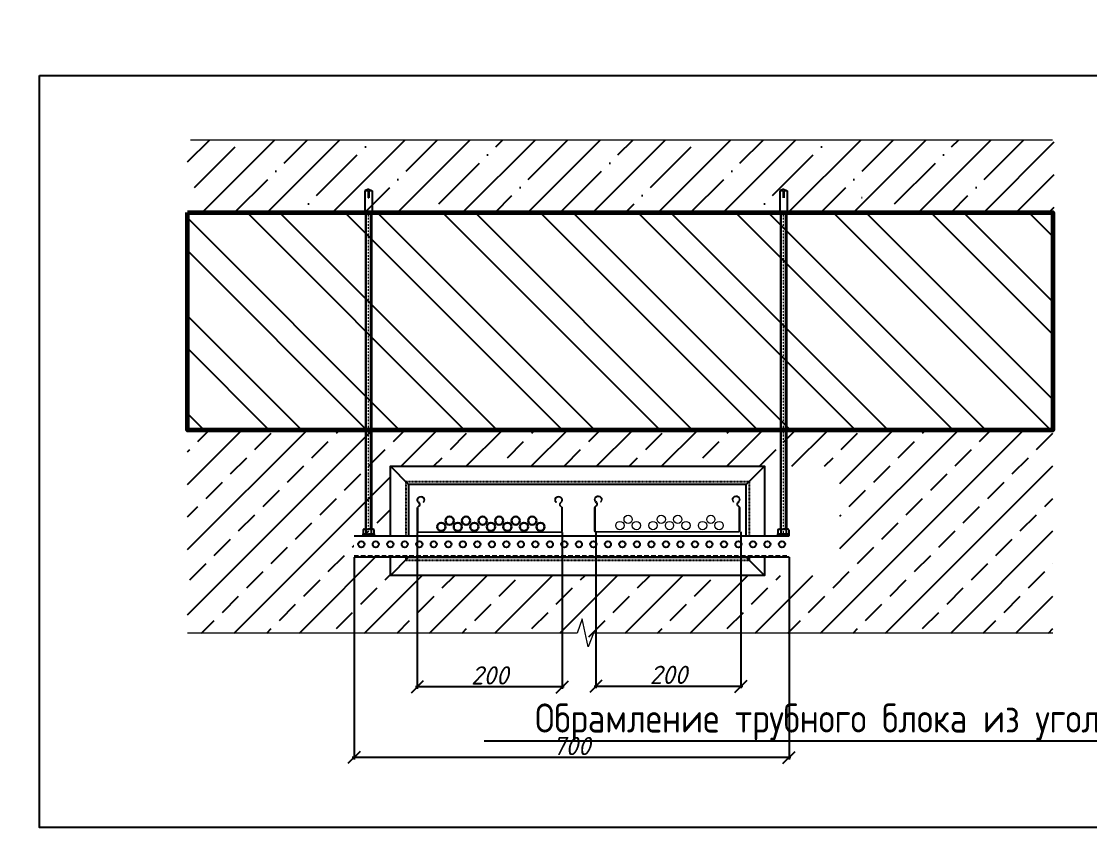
# Model space of a CAD drawing. Header units: millimetres. Extents: x -42533 to 645315, y 3457 to 82611.
# Drawn here: x 274646 to 283427, y 6101 to 12728 of the extents above; entities that cross this region are included whole.
import ezdxf
from ezdxf import colors
from ezdxf.entities.mleader import LeaderData, LeaderLine
from ezdxf.math import Vec2, Vec3

# ---------------------------------------------------------------- set-up
doc = ezdxf.new("R2010")
doc.units = ezdxf.units.MM
doc.set_wipeout_variables(frame=1)
for name, pattern in [('HIDDEN', [9.525, 6.35, -3.175]), ('ШТРИХОВАЯ', [0.75, 0.5, -0.25]), ('штрихпунктирная', [25.4, 12.7, -6.35, 0, -6.35])]:
    doc.linetypes.add(name, pattern=pattern)
for name, color, linetype in [('PDF _Геометрия', 7, 'Continuous'), ('Основная', 7, 'Continuous'), ('Тонкая', 7, 'Continuous'), ('ШАХТЫ_ДЛЯ_СВОДНИКА', 7, 'Continuous'), ('ЭОМ_Лотки рабочие', 5, 'Continuous'), ('ЭОМ_Размеры', 7, 'Continuous')]:
    doc.layers.add(name, color=color, linetype=linetype)
for name, color, linetype, lineweight in [('Ось', 140, 'штрихпунктирная', 15), ('СТЕНЫ', 7, 'Continuous', 9), ('ЭМ_кабеленесущие конструкции', 7, 'Continuous', 15), ('ЭОМ_Кабель Быт. розеток', 5, 'Continuous', 30), ('ЭОМ_Кабель Комп. розеток', 30, 'Continuous', 9)]:
    doc.layers.add(name, color=color, linetype=linetype, lineweight=lineweight)
doc.layers.add('ЭОМ_Освещение рабочее', color=7, linetype='Continuous', lineweight=9, true_color=0x312af4)
doc.styles.add('ISOCPEUR', font='isocpeur.ttf', dxfattribs={"width": 0.85, "height": 275})
doc.styles.add('MYSTYLE', font='isocpeur.ttf', dxfattribs={"oblique": 15})
doc.dimstyles.new('1', dxfattribs={"dimtxt": 35, "dimasz": 20, "dimexe": 15, "dimexo": 0.625, "dimgap": 20, "dimtad": 1, "dimdec": 0, "dimtxsty": 'MYSTYLE', "dimblk": 'OBLIQUE', "dimcen": 0, "dimdle": 15, "dimadec": 0, "dimazin": 0, "dimtfac": 1, "dimtdec": 0, "dimtmove": 0, "dimatfit": 3, "dimldrblk": 'OBLIQUE', "dimfxl": 1, "dimarcsym": 0})

# ---------------------------------------------------------------- blocks, each defined once
blk = doc.blocks.new('*U317')
blk.add_wipeout([(-7.5, 0.8), (-6.5, 0), (6.5, 0), (7.5, 0.8), (7.5, 6), (6.5, 6.8), (-6.5, 6.8), (-7.5, 6)])
for p, q in [((-7.5, 6), (-6.5, 6.8)), ((-7.5, 6), (-7.5, 0.8)), ((-7.5, 0.8), (-6.5, 0)), ((-6.5, 6.8), (-6.1, 6.8)), ((-6.5, 0), (-6.1, 0)), ((-6.1, 6.8), (0, 6.8)), ((-6.1, 0), (0, 0)), ((-3.8, 6), (-3.8, 0.8)), ((6.1, 6.8), (0, 6.8)), ((6.1, 0), (0, 0)), ((3.8, 6), (3.8, 0.8)), ((6.5, 6.8), (6.1, 6.8)), ((6.5, 0), (6.1, 0)), ((7.5, 6), (6.5, 6.8)), ((7.5, 0.8), (6.5, 0)), ((7.5, 6), (7.5, 0.8))]:
    blk.add_line(p, q)
for centre, radius, start, end in [((-6, 4.9), 1.9, 94.9499, 144.8587), ((-6, 1.9), 1.9, 215.1413, 265.0501), ((-6.4, 2.1), 4.68, 55.8533, 86.9299), ((-6.4, 4.7), 4.68, 273.0701, 304.1467), ((0.2, -3.2), 9.98, 90.9514, 113.1151), ((0.2, 10), 9.98, 246.8849, 269.0486), ((-0.2, -3.2), 9.98, 66.8849, 89.0486), ((-0.2, 10), 9.98, 270.9514, 293.1151), ((6.4, 2.1), 4.68, 93.0701, 124.1467), ((6.4, 4.7), 4.68, 235.8533, 266.9299), ((6, 4.9), 1.9, 35.1413, 85.0501), ((6, 1.9), 1.9, 274.9499, 324.8587)]:
    blk.add_arc(centre, radius, start, end)
blk = doc.blocks.new('*U318')
blk.add_wipeout([(600, -29), (600, 0), (0, 0), (0, -29)])
for p, q in [((0, 0), (600, 0)), ((0, -29), (600, -29))]:
    blk.add_line(p, q)
at = {"linetype": 'HIDDEN'}
blk.add_line((0, -27.5), (600, -27.5), dxfattribs=at)
for centre in [(10, -11.5), (30, -11.5), (50, -11.5), (70, -11.5), (90, -11.5), (110, -11.5), (130, -11.5), (150, -11.5), (170, -11.5), (190, -11.5), (210, -11.5), (230, -11.5), (250, -11.5), (270, -11.5), (290, -11.5), (310, -11.5), (330, -11.5), (350, -11.5), (370, -11.5), (390, -11.5), (410, -11.5), (430, -11.5), (450, -11.5), (470, -11.5), (490, -11.5), (510, -11.5), (530, -11.5), (550, -11.5), (570, -11.5), (590, -11.5)]:
    blk.add_circle(centre, 4.25)
blk = doc.blocks.new('_Dot')
at = {"color": 0, "linetype": 'ByBlock', "lineweight": -2}
blk.add_line((-0.5, 0), (-1, 0), dxfattribs=at)
at = {"color": 0, "linetype": 'ByBlock', "const_width": 0.5}
blk.add_lwpolyline([(-0.25, 0, 1), (0.25, 0, 1)], format="xyb", close=True, dxfattribs=at)
blk = doc.blocks.new('_Oblique')
at = {"color": 0, "linetype": 'ByBlock', "lineweight": -2}
blk.add_line((-0.5, -0.5), (0.5, 0.5), dxfattribs=at)
blk = doc.blocks.new('*D1608')
at = {"layer": 'Defpoints', "color": 0, "transparency": 16777216}
for p in [(277380.2, 8325.6), (280955.6, 8325.6), (277380.2, 6676.5)]:
    blk.add_point(p, dxfattribs=at)
at = {"layer": 'ЭОМ_Размеры', "color": 0, "lineweight": -2, "transparency": 16777216}
for p, q in [((277380.2, 8325), (277380.2, 6661.5)), ((280955.6, 8325), (280955.6, 6661.5)), ((280970.6, 6676.5), (277365.2, 6676.5))]:
    blk.add_line(p, q, dxfattribs=at)
at = {"layer": 'ЭОМ_Размеры', "color": 0, "lineweight": -2, "transparency": 16777216, "xscale": 100, "yscale": 100, "zscale": 100, "rotation": 180}
blk.add_blockref('_Oblique', (277380.2, 6676.5), dxfattribs=at)
at = {"layer": 'ЭОМ_Размеры', "color": 0, "lineweight": -2, "transparency": 16777216, "xscale": 100, "yscale": 100, "zscale": 100}
blk.add_blockref('_Oblique', (280955.6, 6676.5), dxfattribs=at)
at = {"layer": 'ЭОМ_Размеры', "color": 0, "transparency": 16777216, "insert": (279167.9, 6771.5), "char_height": 150, "attachment_point": 5, "style": 'MYSTYLE'}
blk.add_mtext('700', dxfattribs=at)
blk = doc.blocks.new('*D1610')
at = {"layer": 'Defpoints', "color": 0, "transparency": 16777216}
for p in [(277899.4, 8528.1), (279091.8, 8528.1), (277899.4, 7257.1)]:
    blk.add_point(p, dxfattribs=at)
at = {"layer": 'ЭОМ_Размеры', "color": 0, "lineweight": -2, "transparency": 16777216}
for p, q in [((277899.4, 8527.5), (277899.4, 7242.1)), ((279091.8, 8527.5), (279091.8, 7242.1)), ((279106.8, 7257.1), (277884.4, 7257.1))]:
    blk.add_line(p, q, dxfattribs=at)
at = {"layer": 'ЭОМ_Размеры', "color": 0, "lineweight": -2, "transparency": 16777216, "xscale": 100, "yscale": 100, "zscale": 100, "rotation": 180}
blk.add_blockref('_Oblique', (277899.4, 7257.1), dxfattribs=at)
at = {"layer": 'ЭОМ_Размеры', "color": 0, "lineweight": -2, "transparency": 16777216, "xscale": 100, "yscale": 100, "zscale": 100}
blk.add_blockref('_Oblique', (279091.8, 7257.1), dxfattribs=at)
at = {"layer": 'ЭОМ_Размеры', "color": 0, "transparency": 16777216, "insert": (278495.6, 7352.1), "char_height": 150, "attachment_point": 5, "style": 'MYSTYLE'}
blk.add_mtext('200', dxfattribs=at)
blk = doc.blocks.new('*D1611')
at = {"layer": 'Defpoints', "color": 0, "transparency": 16777216}
for p in [(279368.1, 8532.7), (280560.5, 8532.7), (279368.1, 7261.7)]:
    blk.add_point(p, dxfattribs=at)
at = {"layer": 'ЭОМ_Размеры', "color": 0, "lineweight": -2, "transparency": 16777216}
for p, q in [((279368.1, 8532.1), (279368.1, 7246.7)), ((280560.5, 8532.1), (280560.5, 7246.7)), ((280575.5, 7261.7), (279353.1, 7261.7))]:
    blk.add_line(p, q, dxfattribs=at)
at = {"layer": 'ЭОМ_Размеры', "color": 0, "lineweight": -2, "transparency": 16777216, "xscale": 100, "yscale": 100, "zscale": 100, "rotation": 180}
blk.add_blockref('_Oblique', (279368.1, 7261.7), dxfattribs=at)
at = {"layer": 'ЭОМ_Размеры', "color": 0, "lineweight": -2, "transparency": 16777216, "xscale": 100, "yscale": 100, "zscale": 100}
blk.add_blockref('_Oblique', (280560.5, 7261.7), dxfattribs=at)
at = {"layer": 'ЭОМ_Размеры', "color": 0, "transparency": 16777216, "insert": (279964.3, 7356.7), "char_height": 150, "attachment_point": 5, "style": 'MYSTYLE'}
blk.add_mtext('200', dxfattribs=at)
blk = doc.blocks.new('*U316')
at = {"color": 0, "linetype": 'ByBlock', "lineweight": -2}
for p, q in [((-100, 33.7), (-100, 1.5)), ((-99.3, 1.5), (-99.3, 33.7)), ((-99, 41.9), (-97.7, 40.4)), ((-97.2, 40.8), (-98.4, 42.4)), ((-92, 41.9), (-91.5, 41.4)), ((91.5, 41.4), (92, 41.9)), ((98.4, 42.4), (97.2, 40.8)), ((97.7, 40.4), (99, 41.9)), ((99.3, 33.7), (99.3, 1.5)), ((100, 1.5), (100, 33.7)), ((98.5, 0.7), (-98.5, 0.7)), ((-98.5, 0), (98.5, 0))]:
    blk.add_line(p, q, dxfattribs=at)
for centre, radius, start, end in [((-95, 45), 5, 314.427, 217.7596), ((-95, 45), 4.3, 314.427, 217.7596), ((95, 45), 5, 322.2404, 225.573), ((95, 45), 4.3, 322.2404, 225.573), ((-97.5, 33.7), 2.5, 118.2115, 180), ((-97.5, 33.7), 1.8, 118.2115, 180), ((-100.1, 38.5), 3, 298.2115, 37.7596), ((-100.1, 38.5), 3.7, 298.2115, 37.7596), ((100.1, 38.5), 3.7, 142.2404, 241.7885), ((100.1, 38.5), 3, 142.2404, 241.7885), ((97.5, 33.7), 1.8, 0, 61.7885), ((97.5, 33.7), 2.5, 0, 61.7885), ((-98.5, 1.5), 1.5, 180, 270), ((-98.5, 1.5), 0.8, 180, 270), ((98.5, 1.5), 0.8, 270, 0), ((98.5, 1.5), 1.5, 270, 0)]:
    blk.add_arc(centre, radius, start, end, dxfattribs=at)

msp = doc.modelspace()

# ---------------------------------------------------------------- hatches: boundary and pattern name
at = {"transparency": 33554610}
h = msp.add_hatch(dxfattribs=at)
h.set_pattern_fill('ANSI35', color=252, scale=59.620204)
h.set_pattern_definition([(45, (-431603, -321257.76), (-267.70235, 267.70235), []), (45, (-431335.28, -321257.76), (-267.70235, 267.70235), [473.23537, -94.64707, 0, -94.64707])])
h.paths.add_polyline_path([(283136, 11157.7), (283136, 11755.6), (276010.4, 11755.6), (276010.4, 11157.7)])
h = msp.add_hatch()
h.set_pattern_fill('ANSI32', color=256, scale=59.620204, angle=90)
h.set_pattern_definition([(135, (-431606.1, -314334.85), (-401.55353, -401.55353), []), (135, (-431606.1, -314067.15), (-401.55353, -401.55353), [])])
h.paths.add_polyline_path([(283124.8, 9369.1), (283124.8, 11157.7), (276011.2, 11157.7), (276011.2, 9369.1)])

# ---------------------------------------------------------------- linework, layer by layer
at = {"color": 5}
for points in [[(277679.8, 9071), (280753.5, 9071), (280604.5, 8922), (277828.9, 8922)], [(277828.9, 8922), (277828.9, 8322.8), (277679.8, 8173.8), (277679.8, 9071)], [(280753.5, 9071), (280753.5, 8173.8), (280604.5, 8322.8), (280604.5, 8922)], [(277828.9, 8322.8), (280604.5, 8322.8), (280753.5, 8173.8), (277679.8, 8173.8)]]:
    msp.add_lwpolyline(points, close=True, dxfattribs=at)
at = {"color": 5, "linetype": 'ШТРИХОВАЯ', "ltscale": 0.2}
for points in [[(277805, 8945.8), (280628.3, 8945.8)], [(277805, 8945.8), (277805, 8299)], [(280628.3, 8945.8), (280628.3, 8299)], [(277805, 8299), (280628.3, 8299)]]:
    msp.add_lwpolyline(points, dxfattribs=at)
at = {"layer": 'PDF _Геометрия', "lineweight": 13}
msp.add_lwpolyline([(283124.8, 7699.8), (279347.7, 7699.8), (279305.1, 7586.2), (279256.2, 7816.5), (279213.6, 7699.8), (276011.2, 7699.8)], dxfattribs=at)
at = {"layer": 'Основная'}
for p, q in [((277469.7, 11330.5), (277469.7, 11157.6)), ((277475.6, 11330.5), (277469.7, 11330.5)), ((277496.5, 11336.4), (277475.6, 11336.4)), ((277475.6, 11336.4), (277475.6, 11330.5)), ((277496.5, 11336.4), (277496.5, 11276.8)), ((277523.3, 11336.4), (277502.4, 11336.4)), ((277502.4, 11336.4), (277502.4, 11276.8)), ((277523.3, 11336.4), (277523.3, 11330.5)), ((277529.3, 11330.5), (277523.3, 11330.5)), ((277529.3, 11330.5), (277529.3, 11157.6)), ((280879.9, 11330.5), (280879.9, 11157.6)), ((280885.9, 11330.5), (280879.9, 11330.5)), ((280906.8, 11336.4), (280885.9, 11336.4)), ((280885.9, 11336.4), (280885.9, 11330.5)), ((280906.8, 11336.4), (280906.8, 11276.8)), ((280933.6, 11336.4), (280912.7, 11336.4)), ((280912.7, 11336.4), (280912.7, 11276.8)), ((280933.6, 11336.4), (280933.6, 11330.5)), ((280939.5, 11330.5), (280933.6, 11330.5)), ((280939.5, 11330.5), (280939.5, 11157.6)), ((277502.4, 11276.8), (277496.5, 11276.8)), ((281556.6, 11276.8), (281550.7, 11276.8)), ((277475.6, 11157.7), (277475.6, 8554)), ((277523.3, 11157.7), (277523.3, 8554))]:
    msp.add_line(p, q, dxfattribs=at)
at = {"layer": 'Основная', "ltscale": 75}
msp.add_lwpolyline([(277547.2, 8498.5), (277547.2, 8513.4), (277451.8, 8513.4), (277451.8, 8498.5)], dxfattribs=at)
at = {"layer": 'Ось'}
msp.add_line((277499.5, 8498.5), (277499.5, 11157.7), dxfattribs=at)
at = {"layer": 'СТЕНЫ'}
for p, q in [((276035.3, 11755.3), (283121.1, 11755.3)), ((277580.4, 11157.6), (281472.7, 11157.9))]:
    msp.add_line(p, q, dxfattribs=at)
at = {"layer": 'Тонкая'}
for p, q in [((277499.5, 11348.4), (277469.7, 11336.4)), ((277469.7, 11336.4), (277469.7, 11330.5)), ((277499.5, 11348.4), (277529.3, 11336.4)), ((277529.3, 11336.4), (277529.3, 11330.5)), ((280909.7, 11348.4), (280879.9, 11336.4)), ((280879.9, 11336.4), (280879.9, 11330.5)), ((280909.7, 11348.4), (280939.5, 11336.4)), ((280939.5, 11336.4), (280939.5, 11330.5)), ((277479.6, 8554), (277479.6, 11157.7)), ((277519.3, 8554), (277519.3, 11157.7))]:
    msp.add_line(p, q, dxfattribs=at)
at = {"layer": 'ШАХТЫ_ДЛЯ_СВОДНИКА', "color": 18, "lineweight": 60, "true_color": 0x000000}
msp.add_lwpolyline([(276011.2, 11157.7), (283124.8, 11157.7), (283124.8, 9369.1), (276011.2, 9369.1)], close=True, dxfattribs=at)
at = {"layer": 'ЭОМ_Кабель Быт. розеток', "color": 5}
for centre in [(278165.2, 8624), (278301.1, 8624), (278437.1, 8624), (278573, 8624), (278708.9, 8624), (278844.9, 8624)]:
    msp.add_circle(centre, 34, dxfattribs=at)
at = {"layer": 'ЭОМ_Кабель Комп. розеток', "color": 1}
for centre in [(279565.3, 8583.9), (279633.3, 8634.8), (279701.2, 8583.9), (279837.2, 8583.9), (279905.1, 8634.8), (279973.1, 8583.9), (279973.1, 8583.9), (280041.1, 8634.8), (280109, 8583.9), (280245, 8583.9), (280312.9, 8634.8), (280380.9, 8583.9)]:
    msp.add_circle(centre, 34, dxfattribs=at)

# ---------------------------------------------------------------- block references
at = {"layer": 'Основная', "ltscale": 6.666667, "xscale": 5.962020415049804, "yscale": 5.962020415049804, "zscale": 5.962020415049804}
msp.add_blockref('*U317', (280909.7, 8513.4), dxfattribs=at)

# ---------------------------------------------------------------- leaders
at = {"layer": 'ЭМ_кабеленесущие конструкции', "lineweight": 5}
ml = msp.add_multileader_mtext('Standard', dxfattribs=at)
ml.set_content('Мастика огнеупорная\\Pдля заделки щелей между перекрытием и трубой ВГП', color=256, style='ISOCPEUR')
ml.set_leader_properties()
ml.set_arrow_properties(name='DOT')
ml.build(insert=Vec2(0, 0))
ml.multileader.update_dxf_attribs({"text_left_attachment_type": 6, "text_right_attachment_type": 6, "dogleg_length": 0.00122, "arrow_head_size": 48.9, "scale": 10})
ctx = ml.context
ctx.base_point, ctx.scale, ctx.char_height, ctx.arrow_head_size, ctx.landing_gap_size, ctx.plane_origin = Vec3(301249.9, 12337.7), 10, 195.708, 48.9, 97.9, Vec3(308727.2, 15700.7)
ctx.left_attachment, ctx.right_attachment, ctx.text_align_type = 6, 6, 2
notes = []
notes.append((ctx, [(1, (1, 1, 0), (304290.2, 12337.7), (-1, 0), 0.0597, [(2, [(305163.7, 12703.8)], 0, [])])]))
ctx.mtext.insert, ctx.mtext.width, ctx.mtext.defined_height, ctx.mtext.alignment, ctx.mtext.flow_direction = Vec3(304192.3, 12592.1), 4017.395, 193, 3, 5
ml = msp.add_multileader_mtext('Standard', dxfattribs=at)
ml.set_content('Обрамление трубного блока из уголка 25х25х4 ГОСТ 8509-93', color=256, style='ISOCPEUR')
ml.set_leader_properties()
ml.set_arrow_properties(name='DOT')
ml.build(insert=Vec2(0, 0))
ml.multileader.update_dxf_attribs({"text_left_attachment_type": 6, "text_right_attachment_type": 6, "dogleg_length": 0.00122, "arrow_head_size": 48.9, "scale": 10})
ctx = ml.context
ctx.base_point, ctx.scale, ctx.char_height, ctx.arrow_head_size, ctx.landing_gap_size, ctx.plane_origin = Vec3(299206.9, 6512.4), 10, 195.708, 48.9, 97.9, Vec3(303043.6, 7237.6)
ctx.left_attachment, ctx.right_attachment, ctx.text_align_type = 6, 6, 2
notes.append((ctx, [(1, (1, 1, 0), (303584.5, 6512.4), (-1, 0), 97.9, [(2, [(305808.3, 7343.9), (305128.2, 7553.1)], 0, [])])]))
ctx.mtext.insert, ctx.mtext.width, ctx.mtext.defined_height, ctx.mtext.alignment, ctx.mtext.flow_direction = Vec3(303388.7, 6766.8), 4196.374, 525.7, 3, 5
for ctx, leaders in notes:
    for number, flags, end, landing, length, lines in leaders:
        leader = LeaderData()
        leader.index, (leader.has_last_leader_line, leader.has_dogleg_vector, leader.attachment_direction) = number, flags
        leader.last_leader_point, leader.dogleg_vector, leader.dogleg_length = Vec3(end), Vec3(landing), length
        for number, points, colour, breaks in lines:
            line = LeaderLine()
            line.index, line.vertices, line.color, line.breaks = number, Vec3.list(points), colors.encode_raw_color(colour), breaks
            leader.lines.append(line)
        ctx.leaders.append(leader)

# ---------------------------------------------------------------- next in the draw order: linework, layer by layer
at = {"layer": 'Основная'}
for p, q in [((280885.9, 11157.7), (280885.9, 8554)), ((280933.6, 11157.7), (280933.6, 8554))]:
    msp.add_line(p, q, dxfattribs=at)
at = {"layer": 'Основная', "ltscale": 75}
msp.add_lwpolyline([(280957.4, 8498.5), (280957.4, 8513.4), (280862, 8513.4), (280862, 8498.5)], dxfattribs=at)
at = {"layer": 'Ось'}
msp.add_line((280909.7, 8498.5), (280909.7, 11157.7), dxfattribs=at)
at = {"layer": 'Тонкая'}
for p, q in [((280889.9, 8554), (280889.9, 11157.7)), ((280929.6, 8554), (280929.6, 11157.7))]:
    msp.add_line(p, q, dxfattribs=at)

# ---------------------------------------------------------------- next in the draw order: block references
at = {"layer": 'Основная', "ltscale": 6.666667, "xscale": 5.962020415049804, "yscale": 5.962020415049804, "zscale": 5.962020415049804}
msp.add_blockref('*U317', (277499.5, 8513.4), dxfattribs=at)

# ---------------------------------------------------------------- next in the draw order: hatches: boundary and pattern name
h = msp.add_hatch()
h.set_pattern_fill('ANSI33', color=256, scale=59.620204)
h.set_pattern_definition([(45, (-448372.54, -321404.04), (-267.70235, 267.70235), []), (45, (-448104.83, -321404.04), (-267.70235, 267.70235), [189.29415, -94.64707])])
h.paths.add_polyline_path([(283078.3, 11038.5), (275974.8, 11038.5)])
h.paths.add_polyline_path([(283124.8, 9369.1), (276011.2, 9369.1), (276011.2, 7699.8), (279213.6, 7699.8), (279256.2, 7816.5), (279305.1, 7586.2), (279347.7, 7699.8), (283124.8, 7699.8)])
h.paths.add_polyline_path([(281373.3, 8173.8), (281024.5, 8173.8), (278028.6, 8173.8), (277679.8, 8173.8), (277679.8, 9071), (278028.6, 9071), (281024.5, 9071), (281373.3, 9071)], flags=16)
edge = h.paths.add_edge_path(flags=0)
edge.add_arc((280924.6, 8422.7), 99.9, 0, 90, ccw=False)
edge.add_arc((280924.6, 8422.7), 99.9, -180, 0, ccw=False)
edge.add_arc((280724.9, 8422.7), 99.9, -180, 0, ccw=False)
edge.add_arc((280525.2, 8422.7), 99.9, -180, 0, ccw=False)
edge.add_arc((280325.5, 8422.7), 99.9, -180, 0, ccw=False)
edge.add_arc((280125.7, 8422.7), 99.9, -180, 0, ccw=False)
edge.add_arc((279926, 8422.7), 99.9, -180, 0, ccw=False)
edge.add_arc((279726.3, 8422.7), 99.9, -180, 0, ccw=False)
edge.add_arc((279526.5, 8422.7), 99.9, -180, 0, ccw=False)
edge.add_arc((279326.8, 8422.7), 99.9, -180, 0, ccw=False)
edge.add_arc((279127.1, 8422.7), 99.9, -180, 0, ccw=False)
edge.add_arc((278927.4, 8422.7), 99.9, -180, 0, ccw=False)
edge.add_arc((278727.6, 8422.7), 99.9, -180, 0, ccw=False)
edge.add_arc((278527.9, 8422.7), 99.9, -180, 0, ccw=False)
edge.add_arc((278328.2, 8422.7), 99.9, -180, 0, ccw=False)
edge.add_arc((278128.5, 8422.7), 99.9, -180, 0, ccw=False)
edge.add_arc((278128.5, 8422.7), 99.9, 90, 180, ccw=False)
edge.add_arc((278128.5, 8622.4), 99.9, 180, 270, ccw=False)
edge.add_arc((278128.5, 8622.4), 99.9, 90, 180, ccw=False)
edge.add_arc((278128.5, 8822.1), 99.9, 180, 270, ccw=False)
edge.add_arc((278128.5, 8822.1), 99.9, 0, 180, ccw=False)
edge.add_arc((278328.2, 8822.1), 99.9, 0, 180, ccw=False)
edge.add_arc((278527.9, 8822.1), 99.9, 0, 180, ccw=False)
edge.add_arc((278727.6, 8822.1), 99.9, 0, 180, ccw=False)
edge.add_arc((278927.4, 8822.1), 99.9, 0, 180, ccw=False)
edge.add_arc((279127.1, 8822.1), 99.9, 0, 180, ccw=False)
edge.add_arc((279326.8, 8822.1), 99.9, 0, 180, ccw=False)
edge.add_arc((279526.5, 8822.1), 99.9, 0, 180, ccw=False)
edge.add_arc((279726.3, 8822.1), 99.9, 0, 180, ccw=False)
edge.add_arc((279926, 8822.1), 99.9, 0, 180, ccw=False)
edge.add_arc((280125.7, 8822.1), 99.9, 0, 180, ccw=False)
edge.add_arc((280325.5, 8822.1), 99.9, 0, 180, ccw=False)
edge.add_arc((280525.2, 8822.1), 99.9, 0, 180, ccw=False)
edge.add_arc((280724.9, 8822.1), 99.9, 0, 180, ccw=False)
edge.add_arc((280924.6, 8822.1), 99.9, 0, 180, ccw=False)
edge.add_arc((280924.6, 8822.1), 99.9, -90, 0, ccw=False)
edge.add_arc((280924.6, 8622.4), 99.9, 0, 90, ccw=False)
edge.add_arc((280924.6, 8622.4), 99.9, -90, 0, ccw=False)
edge = h.paths.add_edge_path(flags=0)
edge.add_arc((280924.6, 8622.4), 74.5, 0, 360)
edge = h.paths.add_edge_path(flags=0)
edge.add_arc((280924.6, 8422.7), 74.5, 0, 360)
edge = h.paths.add_edge_path(flags=0)
edge.add_arc((280924.6, 8822.1), 74.5, 0, 360)
edge = h.paths.add_edge_path(flags=0)
edge.add_arc((280525.2, 8622.4), 99.9, -180, 0, ccw=False)
edge.add_arc((280325.5, 8622.4), 99.9, -180, 0, ccw=False)
edge.add_arc((280125.7, 8622.4), 99.9, -180, 0, ccw=False)
edge.add_arc((279926, 8622.4), 99.9, -180, 0, ccw=False)
edge.add_arc((279726.3, 8622.4), 99.9, -180, 0, ccw=False)
edge.add_arc((279526.5, 8622.4), 99.9, -180, 0, ccw=False)
edge.add_arc((279326.8, 8622.4), 99.9, -180, 0, ccw=False)
edge.add_arc((279127.1, 8622.4), 99.9, -180, 0, ccw=False)
edge.add_arc((278927.4, 8622.4), 99.9, -180, 0, ccw=False)
edge.add_arc((278727.6, 8622.4), 99.9, -180, 0, ccw=False)
edge.add_arc((278527.9, 8622.4), 99.9, -180, 0, ccw=False)
edge.add_arc((278328.2, 8622.4), 99.9, -180, 0, ccw=False)
edge.add_arc((278328.2, 8622.4), 99.9, 0, 180, ccw=False)
edge.add_arc((278527.9, 8622.4), 99.9, 0, 180, ccw=False)
edge.add_arc((278727.6, 8622.4), 99.9, 0, 180, ccw=False)
edge.add_arc((278927.4, 8622.4), 99.9, 0, 180, ccw=False)
edge.add_arc((279127.1, 8622.4), 99.9, 0, 180, ccw=False)
edge.add_arc((279326.8, 8622.4), 99.9, 0, 180, ccw=False)
edge.add_arc((279526.5, 8622.4), 99.9, 0, 180, ccw=False)
edge.add_arc((279726.3, 8622.4), 99.9, 0, 180, ccw=False)
edge.add_arc((279926, 8622.4), 99.9, 0, 180, ccw=False)
edge.add_arc((280125.7, 8622.4), 99.9, 0, 180, ccw=False)
edge.add_arc((280325.5, 8622.4), 99.9, 0, 180, ccw=False)
edge.add_arc((280525.2, 8622.4), 99.9, 0, 180, ccw=False)
edge.add_arc((280724.9, 8622.4), 99.9, 0, 180, ccw=False)
edge.add_arc((280724.9, 8622.4), 99.9, -180, 0, ccw=False)
edge = h.paths.add_edge_path(flags=0)
edge.add_arc((280724.9, 8622.4), 74.5, 0, 360)
edge = h.paths.add_edge_path(flags=0)
edge.add_arc((280724.9, 8422.7), 74.5, 0, 360)
edge = h.paths.add_edge_path(flags=0)
edge.add_arc((280724.9, 8822.1), 74.5, 0, 360)
edge = h.paths.add_edge_path(flags=0)
edge.add_arc((280525.2, 8622.4), 74.5, 0, 360)
edge = h.paths.add_edge_path(flags=0)
edge.add_arc((280525.2, 8422.7), 74.5, 0, 360)
edge = h.paths.add_edge_path(flags=0)
edge.add_arc((280525.2, 8822.1), 74.5, 0, 360)
edge = h.paths.add_edge_path(flags=0)
edge.add_arc((280325.5, 8622.4), 74.5, 0, 360)
edge = h.paths.add_edge_path(flags=0)
edge.add_arc((280325.5, 8422.7), 74.5, 0, 360)
edge = h.paths.add_edge_path(flags=0)
edge.add_arc((280325.5, 8822.1), 74.5, 0, 360)
edge = h.paths.add_edge_path(flags=0)
edge.add_arc((280125.7, 8622.4), 74.5, 0, 360)
edge = h.paths.add_edge_path(flags=0)
edge.add_arc((280125.7, 8422.7), 74.5, 0, 360)
edge = h.paths.add_edge_path(flags=0)
edge.add_arc((280125.7, 8822.1), 74.5, 0, 360)
edge = h.paths.add_edge_path(flags=0)
edge.add_arc((279926, 8622.4), 74.5, 0, 360)
edge = h.paths.add_edge_path(flags=0)
edge.add_arc((279926, 8422.7), 74.5, 0, 360)
edge = h.paths.add_edge_path(flags=0)
edge.add_arc((279926, 8822.1), 74.5, 0, 360)
edge = h.paths.add_edge_path(flags=0)
edge.add_arc((279726.3, 8622.4), 74.5, 0, 360)
edge = h.paths.add_edge_path(flags=0)
edge.add_arc((279726.3, 8422.7), 74.5, 0, 360)
edge = h.paths.add_edge_path(flags=0)
edge.add_arc((279726.3, 8822.1), 74.5, 0, 360)
edge = h.paths.add_edge_path(flags=0)
edge.add_arc((279526.5, 8622.4), 74.5, 0, 360)
edge = h.paths.add_edge_path(flags=0)
edge.add_arc((279526.5, 8422.7), 74.5, 0, 360)
edge = h.paths.add_edge_path(flags=0)
edge.add_arc((279526.5, 8822.1), 74.5, 0, 360)
edge = h.paths.add_edge_path(flags=0)
edge.add_arc((279326.8, 8622.4), 74.5, 0, 360)
edge = h.paths.add_edge_path(flags=0)
edge.add_arc((279326.8, 8422.7), 74.5, 0, 360)
edge = h.paths.add_edge_path(flags=0)
edge.add_arc((279326.8, 8822.1), 74.5, 0, 360)
edge = h.paths.add_edge_path(flags=0)
edge.add_arc((279127.1, 8622.4), 74.5, 0, 360)
edge = h.paths.add_edge_path(flags=0)
edge.add_arc((279127.1, 8422.7), 74.5, 0, 360)
edge = h.paths.add_edge_path(flags=0)
edge.add_arc((279127.1, 8822.1), 74.5, 0, 360)
edge = h.paths.add_edge_path(flags=0)
edge.add_arc((278927.4, 8622.4), 74.5, 0, 360)
edge = h.paths.add_edge_path(flags=0)
edge.add_arc((278927.4, 8422.7), 74.5, 0, 360)
edge = h.paths.add_edge_path(flags=0)
edge.add_arc((278927.4, 8822.1), 74.5, 0, 360)
edge = h.paths.add_edge_path(flags=0)
edge.add_arc((278727.6, 8622.4), 74.5, 0, 360)
edge = h.paths.add_edge_path(flags=0)
edge.add_arc((278727.6, 8422.7), 74.5, 0, 360)
edge = h.paths.add_edge_path(flags=0)
edge.add_arc((278727.6, 8822.1), 74.5, 0, 360)
edge = h.paths.add_edge_path(flags=0)
edge.add_arc((278527.9, 8622.4), 74.5, 0, 360)
edge = h.paths.add_edge_path(flags=0)
edge.add_arc((278527.9, 8422.7), 74.5, 0, 360)
edge = h.paths.add_edge_path(flags=0)
edge.add_arc((278527.9, 8822.1), 74.5, 0, 360)
edge = h.paths.add_edge_path(flags=0)
edge.add_arc((278328.2, 8622.4), 74.5, 0, 360)
edge = h.paths.add_edge_path(flags=0)
edge.add_arc((278328.2, 8422.7), 74.5, 0, 360)
edge = h.paths.add_edge_path(flags=0)
edge.add_arc((278328.2, 8822.1), 74.5, 0, 360)
edge = h.paths.add_edge_path(flags=0)
edge.add_arc((278128.5, 8622.4), 74.5, 0, 360)
edge = h.paths.add_edge_path(flags=0)
edge.add_arc((278128.5, 8422.7), 74.5, 0, 360)
edge = h.paths.add_edge_path(flags=0)
edge.add_arc((278128.5, 8822.1), 74.5, 0, 360)
h.paths.add_polyline_path([(277418, 8452.7), (277379.8, 8484.9), (277438.1, 8561.2), (277189.5, 8462.3)], flags=16)
h.paths.add_polyline_path([(279454, 7910.6), (279492.4, 7892.5), (279452.6, 7932.9), (279417.8, 7933.1)], flags=16)

# ---------------------------------------------------------------- next in the draw order: block references
at = {"xscale": 5.962020415049804, "yscale": 5.962020415049804, "zscale": 5.962020415049804}
msp.add_blockref('*U318', (277380.2, 8498.5), dxfattribs=at)

# ---------------------------------------------------------------- next in the draw order: linework, layer by layer
at = {"layer": 'ЭОМ_Кабель Быт. розеток', "color": 5}
for centre in [(278097.2, 8573.1), (278233.2, 8573.1), (278369.1, 8573.1), (278505, 8573.1), (278505, 8573.1), (278641, 8573.1), (278776.9, 8573.1), (278912.8, 8573.1)]:
    msp.add_circle(centre, 34, dxfattribs=at)
at = {"layer": 'ЭОМ_Лотки рабочие', "color": 7}
msp.add_lwpolyline([(274795.3, 12282.8), (295017, 12282.8), (295017, 6100.6), (274795.3, 6100.6)], close=True, dxfattribs=at)

# ---------------------------------------------------------------- next in the draw order: block references
at = {"layer": 'ЭОМ_Освещение рабочее', "color": 5, "xscale": -5.962020415049804, "yscale": 5.962020415049804, "zscale": 5.962020415049804}
msp.add_blockref('*U316', (278495.6, 8527), dxfattribs=at)
at = {"layer": 'ЭОМ_Освещение рабочее', "color": 1, "xscale": -5.962020415049804, "yscale": 5.962020415049804, "zscale": 5.962020415049804}
msp.add_blockref('*U316', (279954.1, 8530.1), dxfattribs=at)

# ---------------------------------------------------------------- next in the draw order: dimensions: what is measured, and where the dimension line sits
at = {"layer": 'ЭОМ_Размеры'}
for base, p1, p2, picture, middle in [((277899.4, 7257.1), (279091.8, 8528.1), (277899.4, 8528.1), '*D1610', (278495.6, 7257.1)), ((279368.1, 7261.7), (280560.5, 8532.7), (279368.1, 8532.7), '*D1611', (279964.3, 7261.7))]:
    dim = msp.add_linear_dim(base=base, p1=p1, p2=p2, angle=180, text='200', dimstyle='1', override={"dimtxt": 150, "dimasz": 100}, dxfattribs=at)
    dim.commit()
    dim.dimension.update_dxf_attribs({"geometry": picture, "text_midpoint": middle, "dimtype": 160})
dim = msp.add_linear_dim(base=(277380.2, 6676.5), p1=(280955.6, 8325.6), p2=(277380.2, 8325.6), angle=180, text='700', dimstyle='1', override={"dimtxt": 150, "dimasz": 100}, dxfattribs=at)
dim.commit()
dim.dimension.update_dxf_attribs({"geometry": '*D1608', "text_midpoint": (279167.9, 6771.5)})

# ---------------------------------------------------------------- next in the draw order: leaders
at = {"layer": 'ЭМ_кабеленесущие конструкции', "lineweight": 5}
ml = msp.add_multileader_mtext('Standard', dxfattribs=at)
ml.set_content('Обрамление трубного блока из уголка 25х25х4 ГОСТ 8509-93', color=256, style='ISOCPEUR')
ml.set_leader_properties()
ml.set_arrow_properties(name='DOT')
ml.build(insert=Vec2(0, 0))
ml.multileader.update_dxf_attribs({"text_left_attachment_type": 6, "text_right_attachment_type": 6, "dogleg_length": 0.00122, "arrow_head_size": 59.6, "scale": 10})
ctx = ml.context
ctx.base_point, ctx.scale, ctx.char_height, ctx.arrow_head_size, ctx.landing_gap_size, ctx.plane_origin = Vec3(282638.5, 6810.8), 10, 238.481, 59.6, 119.2, Vec3(285816, 8109.8)
ctx.left_attachment, ctx.right_attachment, ctx.text_align_type = 6, 6, 2
notes = []
notes.append((ctx, [(1, (1, 1, 0), (286979.6, 6810.8), (-1, 0), 119.3, [(2, [(289184.9, 8239.3), (288356.2, 8494.3)], 0, [])])]))
ctx.mtext.insert, ctx.mtext.width, ctx.mtext.defined_height, ctx.mtext.alignment, ctx.mtext.flow_direction = Vec3(286741, 7120.8), 4793.504, 661.5, 3, 5
for ctx, leaders in notes:
    for number, flags, end, landing, length, lines in leaders:
        leader = LeaderData()
        leader.index, (leader.has_last_leader_line, leader.has_dogleg_vector, leader.attachment_direction) = number, flags
        leader.last_leader_point, leader.dogleg_vector, leader.dogleg_length = Vec3(end), Vec3(landing), length
        for number, points, colour, breaks in lines:
            line = LeaderLine()
            line.index, line.vertices, line.color, line.breaks = number, Vec3.list(points), colors.encode_raw_color(colour), breaks
            leader.lines.append(line)
        ctx.leaders.append(leader)

doc.saveas('drawing.dxf')
